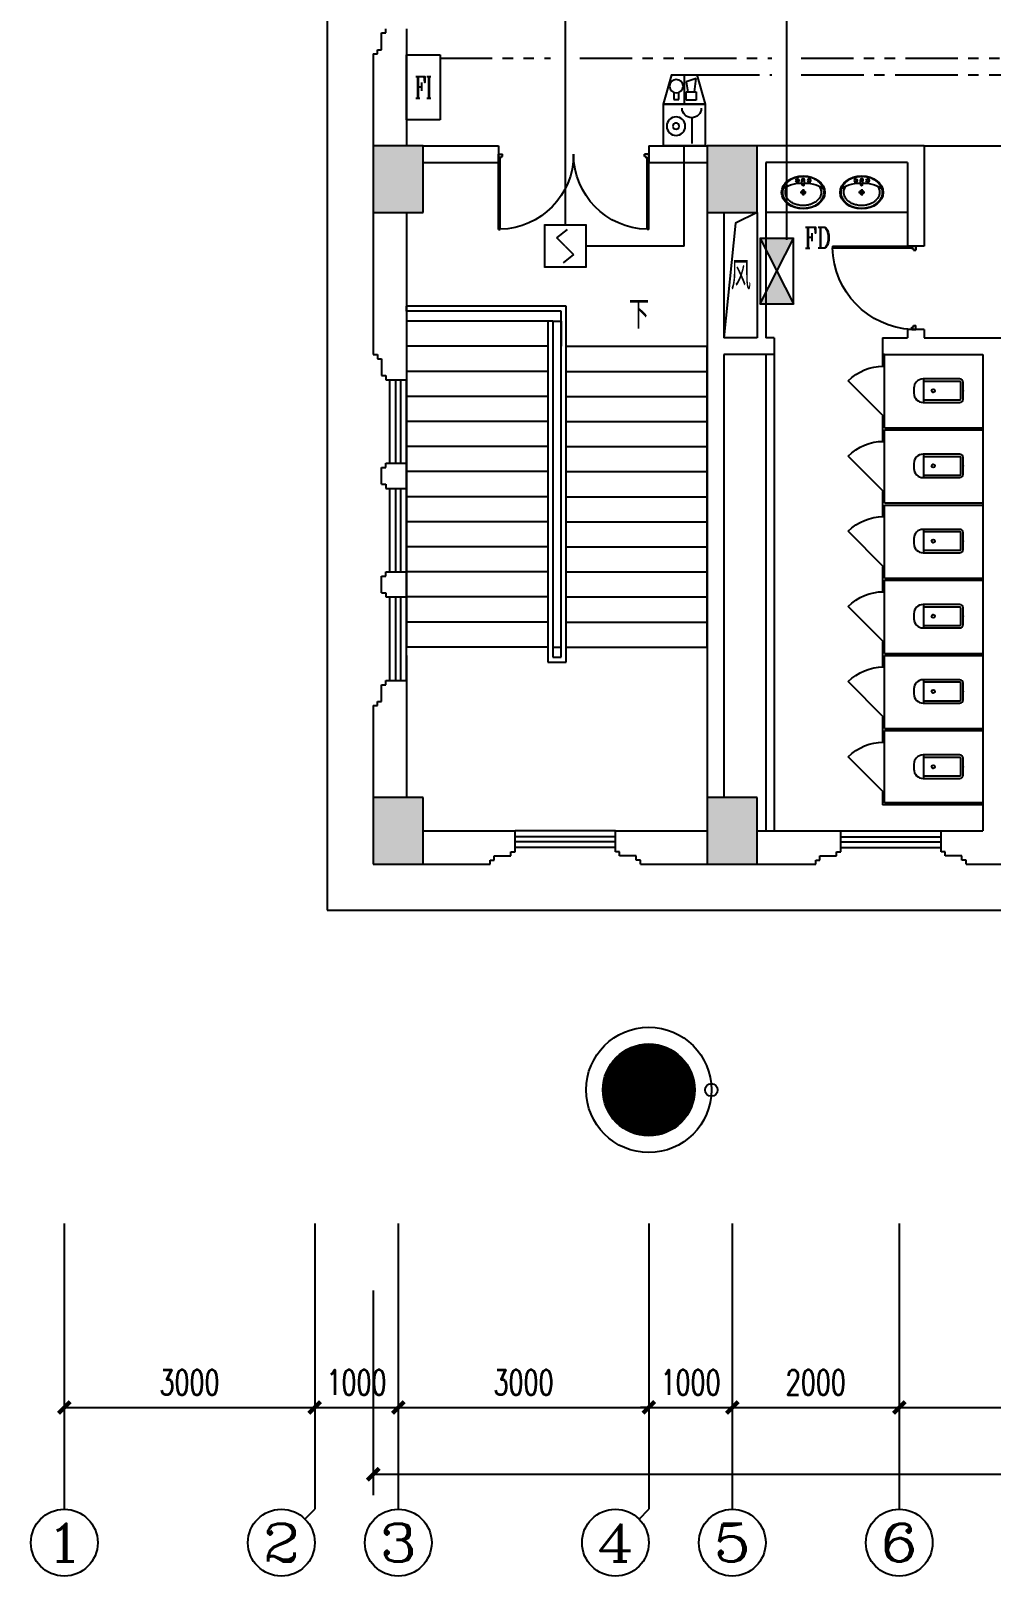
# Model space of a CAD drawing. Extents: x 190999 to 918899, y -200814 to 215286.
# Drawn here: x 325312 to 336812, y -53133 to -34639 of the extents above; entities that cross this region are included whole.
import ezdxf
from ezdxf.enums import TextEntityAlignment as Align

# ---------------------------------------------------------------- set-up
doc = ezdxf.new("R2010")
doc.units = 0
doc.header["$LTSCALE"] = 1000
doc.header["$MEASUREMENT"] = 0
doc.linetypes.add('CENTER2', pattern=[1.125, 0.75, -0.125, 0.125, -0.125])
doc.linetypes.add('PHANTOM2', pattern=[1.25, 0.625, -0.125, 0.125, -0.125, 0.125, -0.125])
doc.layers.get('Defpoints').update_dxf_attribs({"color": 1})
for name, color, linetype in [('00-EQUIP', 3, 'Continuous'), ('00-WIRE-4', 6, 'Continuous'), ('A-卫生间', 250, 'Continuous'), ('A-墙线', 2, 'Continuous'), ('A-外包装修', 250, 'Continuous'), ('A-外窗', 145, 'Continuous'), ('A-门', 167, 'Continuous'), ('AXIS', 3, 'Continuous'), ('AXIS_TEXT', 7, 'Continuous'), ('COLUMN', 2, 'Continuous'), ('DIM_SYMB', 3, 'Continuous'), ('PUB_HATCH', 250, 'Continuous'), ('PUB_TEXT', 7, 'Continuous'), ('STAIR', 5, 'Continuous'), ('房间名称', 7, 'Continuous'), ('暖通-风-说明', 3, 'Continuous'), ('洞口线', 165, 'Continuous'), ('雨水管', 151, 'Continuous')]:
    doc.layers.add(name, color=color, linetype=linetype)
doc.styles.add('_COMPLEX', font='COMPLEX.shx', dxfattribs={"width": 0.5})
doc.styles.add('_TCH_AXIS', font='COMPLEX', dxfattribs={"bigfont": 'GBCBIG'})
doc.styles.add('_TCH_DIM', font='SIMPLEX', dxfattribs={"bigfont": 'GBCBIG'})
doc.styles.add('COMPLEX', font='COMPLEX')
doc.styles.add('DIM_FONT', font='SIMPLEX', dxfattribs={"width": 0.7, "bigfont": 'GBCBIG'})
doc.styles.add('HZ-ZGBZ', font='romanc.shx', dxfattribs={"width": 0.65})
doc.styles.get("Standard").update_dxf_attribs({"font": 'simhei.ttf'})
doc.dimstyles.new('DIMN', dxfattribs={"dimtxt": 300, "dimasz": 100, "dimexe": 250, "dimexo": 300, "dimgap": 150, "dimtad": 1, "dimdec": 0, "dimzin": 0, "dimdsep": 46, "dimtxsty": 'DIM_FONT', "dimblk": 'ARCHTICK', "dimcen": 0.09, "dimclrt": 7, "dimazin": 2, "dimtfac": 1, "dimtdec": 0, "dimtix": 1, "dimtmove": 2, "dimatfit": 3, "dimfxl": 0, "dimtolj": 1, "dimtzin": 0, "dimarcsym": 0})

# ---------------------------------------------------------------- blocks, each defined once
blk = doc.blocks.new('m1800')
at = {"layer": 'A-墙线'}
for p, q in [((-900, -100), (-900, 100)), ((900, -100), (900, 100))]:
    blk.add_line(p, q, dxfattribs=at)
at = {"layer": 'A-门'}
for p, q in [((-900, 900), (-900, 0)), ((-900, 900), (-880, 900)), ((-880, 900), (-880, 50)), ((880, 900), (880, 50)), ((900, 900), (880, 900)), ((900, 900), (900, 0)), ((-900, 50), (-870, 50)), ((-900, 0), (-850, 0)), ((-870, 50), (-870, 30)), ((-870, 30), (-850, 30)), ((-850, 30), (-850, 0)), ((850, 30), (850, 0)), ((870, 30), (850, 30)), ((900, 0), (850, 0)), ((870, 50), (870, 30)), ((900, 50), (870, 50))]:
    blk.add_line(p, q, dxfattribs=at)
for centre, start, end in [((-900, 0), 0, 88.7267), ((900, 0), 91.2733, 180)]:
    blk.add_arc(centre, 900, start, end, dxfattribs=at)
blk = doc.blocks.new('手盆')
at = {"layer": 'A-卫生间'}
for p, q in [((113, 12), (46, 16)), ((160, 0), (235, 0)), ((198, -37), (198, 38)), ((113, -11), (46, -16))]:
    blk.add_line(p, q, dxfattribs=at)
for centre, major_axis, ratio, start_param, end_param in [((198, 0), (0, 259), 0.763797, 3.141593, 9.424778), ((194, 0), (0, 259), 0.413212, 0.351725, 1.519021), ((106, 0), (0, 13.9), 0.9, 3.760941, 5.663837), ((194, 0), (0, 259), 0.413212, 1.620217, 2.789865)]:
    blk.add_ellipse(centre, major_axis=major_axis, ratio=ratio, start_param=start_param, end_param=end_param, dxfattribs=at)
for centre, major_axis in [((46, 0), (0, 15.8)), ((56, 71), (0, 20.6)), ((56, 71), (0, 15.6)), ((198, 0), (0, 23.4)), ((56, -71), (0, 20.6)), ((56, -71), (0, 15.6))]:
    blk.add_ellipse(centre, major_axis=major_axis, ratio=0.9, dxfattribs=at)
for points, knots in [([(198, -249), (204, -249), (211, -249), (228, -246), (239, -243), (260, -236), (270, -231), (290, -218), (299, -211), (317, -194), (325, -185), (340, -164), (347, -153), (360, -129), (365, -116), (374, -90), (378, -76), (383, -48), (385, -34), (387, -5), (387, 9), (385, 38), (383, 52), (377, 80), (373, 94), (364, 120), (358, 133), (345, 156), (338, 167), (323, 187), (314, 197), (296, 213), (287, 220), (267, 232), (257, 237), (236, 244), (225, 247), (204, 249), (193, 249), (171, 247), (161, 245), (140, 237), (129, 232), (110, 221), (100, 213), (82, 197), (74, 188), (58, 168), (51, 157), (38, 133), (32, 121), (23, 95), (19, 81), (13, 53), (11, 39), (9, 10), (9, -4), (10, -33), (12, -47), (18, -75), (21, -89), (30, -115), (36, -128), (48, -152), (55, -163), (70, -184), (78, -193), (96, -210), (105, -218), (125, -230), (135, -235), (156, -243), (167, -246), (184, -249), (191, -249), (198, -249)], [0, 0, 0, 0, 0.105369, 0.105369, 0.278747, 0.278747, 0.452125, 0.452125, 0.625504, 0.625504, 0.798882, 0.798882, 0.97226, 0.97226, 1.145639, 1.145639, 1.319017, 1.319017, 1.492395, 1.492395, 1.665774, 1.665774, 1.839152, 1.839152, 2.01253, 2.01253, 2.185909, 2.185909, 2.359287, 2.359287, 2.532665, 2.532665, 2.706044, 2.706044, 2.879422, 2.879422, 3.0528, 3.0528, 3.226179, 3.226179, 3.399557, 3.399557, 3.572935, 3.572935, 3.746313, 3.746313, 3.919692, 3.919692, 4.09307, 4.09307, 4.266448, 4.266448, 4.439827, 4.439827, 4.613205, 4.613205, 4.786583, 4.786583, 4.959962, 4.959962, 5.13334, 5.13334, 5.306718, 5.306718, 5.480097, 5.480097, 5.653475, 5.653475, 5.826853, 5.826853, 6.000232, 6.000232, 6.17361, 6.17361, 6.283185, 6.283185, 6.283185, 6.283185]), ([(119, -185), (121, -187), (123, -188), (130, -193), (135, -196), (146, -202), (152, -205), (163, -209), (169, -210), (180, -213), (186, -214), (194, -214), (196, -214), (198, -214), (204, -214), (209, -214), (222, -212), (229, -210), (241, -206), (245, -204), (254, -200), (259, -197), (269, -191), (275, -187), (286, -178), (291, -173), (300, -162), (304, -158), (314, -145), (319, -137), (327, -123), (329, -118), (334, -107), (336, -101), (341, -89), (343, -83), (346, -71), (348, -64), (351, -49), (352, -40), (354, -22), (355, -13), (355, 5), (355, 14), (354, 32), (352, 41), (349, 58), (348, 66), (343, 81), (341, 89), (335, 104), (332, 111), (326, 125), (322, 132), (314, 144), (310, 150), (301, 162), (296, 167), (287, 177), (281, 181), (272, 189), (267, 192), (256, 199), (250, 202), (238, 207), (233, 209), (223, 211), (217, 212), (205, 214), (198, 214), (186, 213), (181, 213), (171, 211), (166, 210), (151, 205), (141, 200), (128, 191), (123, 188), (119, 185)], [5.740897, 5.740897, 5.740897, 5.740897, 5.780874, 5.780874, 5.896829, 5.896829, 6.012784, 6.012784, 6.128739, 6.128739, 6.240697, 6.240697, 6.283185, 6.283185, 6.283185, 6.399826, 6.399826, 6.5409, 6.5409, 6.634, 6.634, 6.7271, 6.7271, 6.852188, 6.852188, 6.977276, 6.977276, 7.077377, 7.077377, 7.229977, 7.229977, 7.317389, 7.317389, 7.404801, 7.404801, 7.497094, 7.497094, 7.589386, 7.589386, 7.712334, 7.712334, 7.835281, 7.835281, 7.958228, 7.958228, 8.081175, 8.081175, 8.194983, 8.194983, 8.30879, 8.30879, 8.422598, 8.422598, 8.537599, 8.537599, 8.6526, 8.6526, 8.767602, 8.767602, 8.884432, 8.884432, 8.982435, 8.982435, 9.119467, 9.119467, 9.224191, 9.224191, 9.328914, 9.328914, 9.470087, 9.470087, 9.571187, 9.571187, 9.672288, 9.672288, 9.874489, 9.874489, 9.967059, 9.967059, 9.967059, 9.967059])]:
    blk.add_open_spline(points, degree=3, knots=knots, dxfattribs=at)
blk.add_point((46, 0), dxfattribs=at)
blk = doc.blocks.new('m1000')
at = {"layer": 'A-墙线'}
for p, q in [((0, 0), (0, 200)), ((1000, 0), (1000, 200))]:
    blk.add_line(p, q, dxfattribs=at)
at = {"layer": 'A-门'}
for p, q in [((0, 1100), (0, 100)), ((0, 1100), (20, 1100)), ((20, 1100), (20, 150)), ((0, 150), (30, 150)), ((0, 100), (50, 100)), ((30, 150), (30, 130)), ((30, 130), (50, 130)), ((50, 130), (50, 100)), ((950, 130), (950, 100)), ((970, 130), (950, 130)), ((1000, 100), (950, 100)), ((970, 150), (970, 130)), ((1000, 150), (970, 150)), ((1000, 150), (1000, 100))]:
    blk.add_line(p, q, dxfattribs=at)
blk.add_arc((0, 100), 1000, 2.866, 88.854, dxfattribs=at)
blk = doc.blocks.new('_ArchTick')
at = {"const_width": 0.5}
blk.add_lwpolyline([(-0.7, -0.7), (0.7, 0.7)], dxfattribs=at)
blk = doc.blocks.new('*D1475')
at = {"layer": 'AXIS', "color": 0, "lineweight": -2}
for p, q in [((325712, -49714), (325712, -51364)), ((328711, -49714), (328711, -51364)), ((325712, -51114), (328711, -51114))]:
    blk.add_line(p, q, dxfattribs=at)
at = {"layer": 'Defpoints', "color": 0}
for p in [(325712, -49414), (328711, -49414), (328711, -51114)]:
    blk.add_point(p, dxfattribs=at)
at = {"layer": 'AXIS', "color": 0, "lineweight": -2, "xscale": 100, "yscale": 100, "zscale": 100, "rotation": 180}
blk.add_blockref('_ArchTick', (325712, -51114), dxfattribs=at)
at = {"layer": 'AXIS', "color": 0, "lineweight": -2, "xscale": 100, "yscale": 100, "zscale": 100}
blk.add_blockref('_ArchTick', (328711, -51114), dxfattribs=at)
at = {"layer": 'AXIS', "color": 7, "insert": (327211, -50814), "char_height": 300, "attachment_point": 5, "style": 'DIM_FONT'}
blk.add_mtext('\\A1;3000', dxfattribs=at)
blk = doc.blocks.new('*D1476')
at = {"layer": 'AXIS', "color": 0, "lineweight": -2}
for p, q in [((328711, -49714), (328711, -51364)), ((329712, -49714), (329712, -51364)), ((328711, -51114), (329712, -51114))]:
    blk.add_line(p, q, dxfattribs=at)
at = {"layer": 'Defpoints', "color": 0}
for p in [(328711, -49414), (329712, -49414), (329712, -51114)]:
    blk.add_point(p, dxfattribs=at)
at = {"layer": 'AXIS', "color": 0, "lineweight": -2, "xscale": 100, "yscale": 100, "zscale": 100, "rotation": 180}
blk.add_blockref('_ArchTick', (328711, -51114), dxfattribs=at)
at = {"layer": 'AXIS', "color": 0, "lineweight": -2, "xscale": 100, "yscale": 100, "zscale": 100}
blk.add_blockref('_ArchTick', (329712, -51114), dxfattribs=at)
at = {"layer": 'AXIS', "color": 7, "insert": (329211, -50814), "char_height": 300, "attachment_point": 5, "style": 'DIM_FONT'}
blk.add_mtext('\\A1;1000', dxfattribs=at)
blk = doc.blocks.new('*D1477')
at = {"layer": 'AXIS', "color": 0, "lineweight": -2}
for p, q in [((329712, -49714), (329712, -51364)), ((332712, -49714), (332712, -51364)), ((329712, -51114), (332712, -51114))]:
    blk.add_line(p, q, dxfattribs=at)
at = {"layer": 'Defpoints', "color": 0}
for p in [(329712, -49414), (332712, -49414), (332712, -51114)]:
    blk.add_point(p, dxfattribs=at)
at = {"layer": 'AXIS', "color": 0, "lineweight": -2, "xscale": 100, "yscale": 100, "zscale": 100, "rotation": 180}
blk.add_blockref('_ArchTick', (329712, -51114), dxfattribs=at)
at = {"layer": 'AXIS', "color": 0, "lineweight": -2, "xscale": 100, "yscale": 100, "zscale": 100}
blk.add_blockref('_ArchTick', (332712, -51114), dxfattribs=at)
at = {"layer": 'AXIS', "color": 7, "insert": (331212, -50814), "char_height": 300, "attachment_point": 5, "style": 'DIM_FONT'}
blk.add_mtext('\\A1;3000', dxfattribs=at)
blk = doc.blocks.new('*D1478')
at = {"layer": 'AXIS', "color": 0, "lineweight": -2}
for p, q in [((332712, -49714), (332712, -51364)), ((333712, -49714), (333712, -51364)), ((332712, -51114), (332612, -51114)), ((332712, -51114), (333712, -51114)), ((333712, -51114), (333812, -51114))]:
    blk.add_line(p, q, dxfattribs=at)
at = {"layer": 'Defpoints', "color": 0}
for p in [(332712, -49414), (333712, -49414), (333712, -51114)]:
    blk.add_point(p, dxfattribs=at)
at = {"layer": 'AXIS', "color": 0, "lineweight": -2, "xscale": 100, "yscale": 100, "zscale": 100}
blk.add_blockref('_ArchTick', (332712, -51114), dxfattribs=at)
at = {"layer": 'AXIS', "color": 0, "lineweight": -2, "xscale": 100, "yscale": 100, "zscale": 100, "rotation": 180}
blk.add_blockref('_ArchTick', (333712, -51114), dxfattribs=at)
at = {"layer": 'AXIS', "color": 7, "insert": (333212, -50814), "char_height": 300, "attachment_point": 5, "style": 'DIM_FONT'}
blk.add_mtext('\\A1;1000', dxfattribs=at)
blk = doc.blocks.new('*D1479')
at = {"layer": 'AXIS', "color": 0, "lineweight": -2}
for p, q in [((333712, -49714), (333712, -51364)), ((335712, -49714), (335712, -51364)), ((333712, -51114), (335712, -51114))]:
    blk.add_line(p, q, dxfattribs=at)
at = {"layer": 'Defpoints', "color": 0}
for p in [(333712, -49414), (335712, -49414), (335712, -51114)]:
    blk.add_point(p, dxfattribs=at)
at = {"layer": 'AXIS', "color": 0, "lineweight": -2, "xscale": 100, "yscale": 100, "zscale": 100, "rotation": 180}
blk.add_blockref('_ArchTick', (333712, -51114), dxfattribs=at)
at = {"layer": 'AXIS', "color": 0, "lineweight": -2, "xscale": 100, "yscale": 100, "zscale": 100}
blk.add_blockref('_ArchTick', (335712, -51114), dxfattribs=at)
at = {"layer": 'AXIS', "color": 7, "insert": (334712, -50814), "char_height": 300, "attachment_point": 5, "style": 'DIM_FONT'}
blk.add_mtext('\\A1;2000', dxfattribs=at)
blk = doc.blocks.new('*D1480')
at = {"layer": 'AXIS', "color": 0, "lineweight": -2}
for p, q in [((335712, -49714), (335712, -51364)), ((339712, -49714), (339712, -51364)), ((335712, -51114), (339712, -51114))]:
    blk.add_line(p, q, dxfattribs=at)
at = {"layer": 'Defpoints', "color": 0}
for p in [(335712, -49414), (339712, -49414), (339712, -51114)]:
    blk.add_point(p, dxfattribs=at)
at = {"layer": 'AXIS', "color": 0, "lineweight": -2, "xscale": 100, "yscale": 100, "zscale": 100, "rotation": 180}
blk.add_blockref('_ArchTick', (335712, -51114), dxfattribs=at)
at = {"layer": 'AXIS', "color": 0, "lineweight": -2, "xscale": 100, "yscale": 100, "zscale": 100}
blk.add_blockref('_ArchTick', (339712, -51114), dxfattribs=at)
at = {"layer": 'AXIS', "color": 7, "insert": (337712, -50814), "char_height": 300, "attachment_point": 5, "style": 'DIM_FONT'}
blk.add_mtext('\\A1;4000', dxfattribs=at)
blk = doc.blocks.new('*D1490')
at = {"layer": 'AXIS', "color": 0, "lineweight": -2}
for p, q in [((329412, -49714), (329412, -52164)), ((402712, -49714), (402712, -52164)), ((329412, -51914), (402712, -51914))]:
    blk.add_line(p, q, dxfattribs=at)
at = {"layer": 'Defpoints', "color": 0}
for p in [(329412, -49414), (402712, -49414), (402712, -51914)]:
    blk.add_point(p, dxfattribs=at)
at = {"layer": 'AXIS', "color": 0, "lineweight": -2, "xscale": 100, "yscale": 100, "zscale": 100, "rotation": 180}
blk.add_blockref('_ArchTick', (329412, -51914), dxfattribs=at)
at = {"layer": 'AXIS', "color": 0, "lineweight": -2, "xscale": 100, "yscale": 100, "zscale": 100}
blk.add_blockref('_ArchTick', (402712, -51914), dxfattribs=at)
at = {"layer": 'AXIS', "color": 7, "insert": (366062, -51614), "char_height": 300, "attachment_point": 5, "style": 'DIM_FONT'}
blk.add_mtext('\\A1;73300', dxfattribs=at)
blk = doc.blocks.new('_YZH')
blk.add_circle((0, 0), 0.5)
at = {"layer": 'PUB_HATCH', "const_width": 0.5}
blk.add_lwpolyline([(-0.25, 0, 1), (0.25, 0, 1)], format="xyb", close=True, dxfattribs=at)
blk = doc.blocks.new('_AXISO')
blk.add_circle((0, 0), 0.5)
at = {"layer": 'AXIS_TEXT', "style": 'COMPLEX', "width": 1.041667}
blk.add_attdef('A', text='', height=0.56, dxfattribs=at).set_placement((-0.25, -0.28), (0.25, -0.28), align=Align.FIT)
blk = doc.blocks.new('$lvtry$00000200')
for p, q in [((-140, -40, 0), (-140, -480, 0)), ((-110, -40, 0), (-110, -470, 0)), ((100, 0, 0), (-100, 0, 0)), ((100, -30, 0), (-100, -30, 0)), ((110, -470, 0), (110, -40, 0)), ((140, -480, 0), (140, -40, 0)), ((140, -470, 0), (-140, -470, 0)), ((-30, -590, 0), (30, -590, 0))]:
    blk.add_line(p, q)
blk.add_circle((0, -359, 0), 20)
for centre, radius, start, end in [((-100, -40, 0), 40, 90, 180), ((-100, -40, 0), 10, 90, 180), ((100, -40, 0), 40, 0, 90), ((100, -40, 0), 10, 0, 90), ((-30, -480, 0), 110, 180, 270), ((30, -480, 0), 110, 270, 0)]:
    blk.add_arc(centre, radius, start, end)
blk.add_point((0, 0))
blk = doc.blocks.new('$DorLib2D$00000114')
at = {"color": 0}
blk.add_line((0.5, 0), (-0.207, 0.707), dxfattribs=at)
blk.add_arc((0.5, 0), 1, 135, 180, dxfattribs=at)
blk = doc.blocks.new('_LINKPT1')
at = {"color": 0}
blk.add_line((0, 0), (0, 0), dxfattribs=at)
blk = doc.blocks.new('3S1KCGW2')
for p, q in [((0.5, 0.5), (-0.5, 0.5)), ((-0.5, 0.5), (-0.5, -0.5)), ((-0.2, 0.2), (0.05, 0.4)), ((0.5, -0.5), (0.5, 0.5)), ((0, 0), (-0.2, 0.2)), ((0, 0), (0.2, -0.2)), ((0.2, -0.2), (-0.05, -0.4)), ((-0.5, -0.5), (0.5, -0.5))]:
    blk.add_line(p, q)
at = {"const_width": 0.04, "flags": 128}
blk.add_lwpolyline([(-0.5, -0.5), (-0.5, 0.5), (0.5, 0.5), (0.5, -0.5)], close=True, dxfattribs=at)
at = {"xscale": 0.002, "yscale": 0.002, "zscale": 0.002}
for p in [(0, 0.5), (-0.5, 0), (0.5, 0), (0, -0.5)]:
    blk.add_blockref('_LINKPT1', p, dxfattribs=at)
at = {"flags": 9}
blk.add_attdef('A', (0, 0), '', height=0.00002, dxfattribs=at)
blk = doc.blocks.new('3T1W6ZCM')
for p, q in [((0.5, 0.5), (-0.5, 0.5)), ((-0.5, 0.5), (-0.5, -0.5)), ((0.5, -0.5), (0.5, 0.5)), ((-0.178, 0.172), (-0.178, -0.443)), ((-0.5, -0.5), (0.5, -0.5))]:
    blk.add_line(p, q)
at = {"const_width": 0.04}
blk.add_lwpolyline([(-0.5, 0.5), (-0.5, -0.5), (0.5, -0.5), (0.5, 0.5)], close=True, dxfattribs=at)
for radius in [0.222, 0.074]:
    blk.add_circle((0.197, -0.03), radius)
blk.add_arc((-0.178, 0.403), 0.231, 180, 0)
at = {"xscale": 0.002, "yscale": 0.002, "zscale": 0.002}
for p in [(0, 0.5), (-0.5, 0), (0.5, 0), (0, -0.5)]:
    blk.add_blockref('_LINKPT1', p, dxfattribs=at)
at = {"flags": 9}
blk.add_attdef('A', (0, 0), '', height=0.00002, dxfattribs=at)
blk = doc.blocks.new('6A2OE7N0')
for p, q in [((-0.3, 0.35), (-0.5, -0.35)), ((0.3, 0.35), (-0.3, 0.35)), ((-0.246, -0.061), (-0.286, 0.259)), ((-0.286, 0.259), (-0.046, 0.179)), ((-0.046, 0.179), (-0.086, -0.061)), ((0, 0.35), (0, -0.35)), ((0.5, -0.35), (0.3, 0.35)), ((-0.5, -0.35), (0.5, -0.35)), ((-0.286, -0.061), (-0.286, -0.261)), ((-0.046, -0.061), (-0.286, -0.061)), ((-0.286, -0.261), (-0.046, -0.261)), ((-0.046, -0.261), (-0.046, -0.061)), ((0.13, -0.244), (0.13, -0.072)), ((0.25, -0.244), (0.13, -0.244)), ((0.25, -0.072), (0.25, -0.244))]:
    blk.add_line(p, q)
at = {"const_width": 0.04, "flags": 128}
blk.add_lwpolyline([(-0.5, -0.35), (-0.3, 0.35), (0.3, 0.35), (0.5, -0.35)], close=True, dxfattribs=at)
blk.add_circle((0.19, 0.076), 0.16)
at = {"xscale": 0.002, "yscale": 0.002, "zscale": 0.002}
for p in [(-0.4, 0), (0, 0.35), (0.4, 0), (0, -0.35)]:
    blk.add_blockref('_LINKPT1', p, dxfattribs=at)
at = {"flags": 9}
blk.add_attdef('A', (0, 0), '', height=0.00002, dxfattribs=at)
blk = doc.blocks.new('6H2KALM6')
for p, q in [((-0.78, 0.4), (0.78, -0.4)), ((0.78, 0.4), (-0.78, -0.4)), ((0.78, 0.4), (-0.78, 0.4)), ((-0.78, 0.4), (-0.78, -0.4)), ((0.78, -0.4), (0.78, 0.4)), ((-0.78, -0.4), (0.78, -0.4))]:
    blk.add_line(p, q)
at = {"const_width": 0.04}
blk.add_lwpolyline([(-0.78, 0.4), (-0.78, -0.4), (0.78, -0.4), (0.78, 0.4)], close=True, dxfattribs=at)
for points in [[(-0.78, 0.4), (0, 0), (-0.78, -0.4)], [(0.78, 0.4), (0, 0), (0.78, -0.4)]]:
    blk.add_solid(points)
at = {"xscale": 0.002, "yscale": 0.002, "zscale": 0.002}
for p in [(0, 0.4), (-0.78, 0), (0.78, 0), (0, -0.4)]:
    blk.add_blockref('_LINKPT1', p, dxfattribs=at)
at = {"flags": 9}
blk.add_attdef('A', (0, 0), '', height=0.00002, dxfattribs=at)
blk = doc.blocks.new('6A2EJEHE')
for p, q in [((0.78, 0.4), (-0.78, 0.4)), ((-0.78, 0.4), (-0.78, -0.4)), ((0.78, -0.4), (0.78, 0.4)), ((-0.78, -0.4), (0.78, -0.4))]:
    blk.add_line(p, q)
at = {"xscale": 0.002, "yscale": 0.002, "zscale": 0.002}
for p in [(0, 0.4), (-0.78, 0), (0.78, 0), (0, -0.4)]:
    blk.add_blockref('_LINKPT1', p, dxfattribs=at)
at = {"style": '_COMPLEX', "width": 0.6, "flags": 8}
blk.add_attdef('$TEXT$', text='', height=0.52, dxfattribs=at).set_placement((0, 0), align=Align.MIDDLE_CENTER)
at = {"flags": 9}
blk.add_attdef('A', (0, 0), '', height=0.00002, dxfattribs=at)

msp = doc.modelspace()

# ---------------------------------------------------------------- hatches: boundary and pattern name
at = {"layer": 'PUB_HATCH'}
for points in [[(330011.6, -36813.5), (330011.6, -36013.5), (329411.6, -36013.5), (329411.6, -36813.5)], [(334011.6, -36813.5), (334011.6, -36013.5), (333411.6, -36013.5), (333411.6, -36813.5)], [(330011.6, -44613.5), (330011.6, -43813.5), (329411.6, -43813.5), (329411.6, -44613.5)], [(334011.6, -44613.5), (334011.6, -43813.5), (333411.6, -43813.5), (333411.6, -44613.5)]]:
    msp.add_hatch(color=256, dxfattribs=at).paths.add_polyline_path(points)

# ---------------------------------------------------------------- linework, layer by layer
at = {"layer": '00-WIRE-4'}
for p, q in [((331711.6, -32813.5), (331711.6, -36963.5)), ((334361.6, -33063.5), (334361.6, -37140)), ((333136.6, -37213.5), (333136.6, -36013.5)), ((333136.6, -37213.5), (331961.6, -37213.5))]:
    msp.add_line(p, q, dxfattribs=at)
at = {"layer": '00-WIRE-4', "linetype": 'PHANTOM2'}
for p, q in [((330211.6, -34963.5), (331536.6, -34963.5)), ((331886.6, -34963.5), (334186.6, -34963.5)), ((334536.6, -34963.5), (337946.6, -34963.5))]:
    msp.add_line(p, q, dxfattribs=at)
at = {"layer": '00-WIRE-4', "linetype": 'CENTER2'}
for p, q in [((333286.6, -35163.5), (334186.6, -35163.5)), ((334536.6, -35163.5), (337946.6, -35163.5))]:
    msp.add_line(p, q, dxfattribs=at)
at = {"layer": 'A-卫生间'}
for p, q in [((336011.6, -36013.5), (337511.6, -36013.5)), ((335811.6, -36813.5), (334111.6, -36813.5)), ((334111.6, -38513.5), (334111.6, -44213.5)), ((334211.6, -38513.5), (334211.6, -44213.5)), ((335511.6, -38513.5), (335511.6, -38651)), ((335536.6, -38513.5), (335511.6, -38513.5)), ((335511.6, -38651), (335536.6, -38651)), ((335536.6, -38651), (335536.6, -38513.5)), ((335536.6, -39251), (335511.6, -39251)), ((335511.6, -39251), (335511.6, -39413.5)), ((335536.6, -39388.5), (335536.6, -39251)), ((335536.6, -39388.5), (336711.6, -39388.5)), ((336711.6, -39388.5), (336711.6, -39413.5)), ((335511.6, -39413.5), (335511.6, -39551)), ((335511.6, -39551), (335536.6, -39551)), ((335536.6, -39551), (335536.6, -39413.5)), ((335536.6, -39413.5), (336711.6, -39413.5)), ((335536.6, -40151), (335511.6, -40151)), ((335511.6, -40151), (335511.6, -40313.5)), ((335511.6, -40313.5), (335511.6, -40451)), ((335536.6, -40288.5), (335536.6, -40151)), ((335536.6, -40288.5), (336711.6, -40288.5)), ((335536.6, -40451), (335536.6, -40313.5)), ((335536.6, -40313.5), (336711.6, -40313.5)), ((336711.6, -40288.5), (336711.6, -40313.5)), ((335511.6, -40451), (335536.6, -40451)), ((335536.6, -41051), (335511.6, -41051)), ((335511.6, -41051), (335511.6, -41213.5)), ((335536.6, -41188.5), (335536.6, -41051)), ((335511.6, -41213.5), (335511.6, -41351)), ((335536.6, -41188.5), (336711.6, -41188.5)), ((335536.6, -41213.5), (336711.6, -41213.5)), ((335536.6, -41351), (335536.6, -41213.5)), ((336711.6, -41188.5), (336711.6, -41213.5)), ((335511.6, -41351), (335536.6, -41351)), ((335536.6, -41951), (335511.6, -41951)), ((335511.6, -41951), (335511.6, -42113.5)), ((335536.6, -42088.5), (335536.6, -41951)), ((335511.6, -42113.5), (335511.6, -42251)), ((335536.6, -42088.5), (336711.6, -42088.5)), ((335536.6, -42113.5), (336711.6, -42113.5)), ((335536.6, -42251), (335536.6, -42113.5)), ((336711.6, -42088.5), (336711.6, -42113.5)), ((335511.6, -42251), (335536.6, -42251)), ((335536.6, -42851), (335511.6, -42851)), ((335511.6, -42851), (335511.6, -43013.5)), ((335536.6, -42988.5), (335536.6, -42851)), ((335511.6, -43013.5), (335511.6, -43151)), ((335536.6, -42988.5), (336711.6, -42988.5)), ((335536.6, -43151), (335536.6, -43013.5)), ((335536.6, -43013.5), (336711.6, -43013.5)), ((336711.6, -42988.5), (336711.6, -43013.5)), ((335511.6, -43151), (335536.6, -43151)), ((335536.6, -43751), (335511.6, -43751)), ((335511.6, -43751), (335511.6, -43901)), ((335536.6, -43876), (335536.6, -43751)), ((336711.6, -43901), (335511.6, -43901)), ((336711.6, -43876), (335536.6, -43876)), ((336711.6, -43901), (336711.6, -43876))]:
    msp.add_line(p, q, dxfattribs=at)
at = {"layer": 'A-墙线'}
for p, q in [((329511.6, -34663.5), (329561.6, -34663.5)), ((329511.6, -34863.5), (329511.6, -34663.5)), ((329561.6, -34663.5), (329561.6, -34613.5)), ((329811.6, -34613.5), (329811.6, -36013.5)), ((329411.6, -34913.5), (329411.6, -36013.5)), ((329411.6, -34913.5), (329461.6, -34913.5)), ((329461.6, -34863.5), (329511.6, -34863.5)), ((329461.6, -34913.5), (329461.6, -34863.5)), ((330011.6, -36013.5), (330911.6, -36013.5)), ((332711.6, -36013.5), (333411.6, -36013.5)), ((336011.6, -36013.5), (334011.6, -36013.5)), ((336011.6, -36013.5), (336011.6, -37213.5)), ((330011.6, -36213.5), (330911.6, -36213.5)), ((332711.6, -36213.5), (333411.6, -36213.5)), ((335811.6, -36213.5), (334111.6, -36213.5)), ((334111.6, -36213.5), (334111.6, -38313.5)), ((335811.6, -36213.5), (335811.6, -37213.5)), ((329411.6, -36813.5), (329411.6, -38513.5)), ((329811.6, -36813.5), (329811.6, -38813.5)), ((333411.6, -36813.5), (333411.6, -43813.5)), ((333611.6, -36813.5), (333611.6, -38313.5)), ((334011.6, -36813.5), (334011.6, -38313.5)), ((335811.6, -38213.5), (335811.6, -38313.5)), ((336011.6, -38213.5), (336011.6, -38313.5)), ((334011.6, -38313.5), (333611.6, -38313.5)), ((334211.6, -38313.5), (334111.6, -38313.5)), ((334211.6, -38313.5), (334211.6, -38513.5)), ((335511.6, -38313.5), (335511.6, -38513.5)), ((335511.6, -38313.5), (335811.6, -38313.5)), ((336011.6, -38313.5), (337511.6, -38313.5)), ((329411.6, -38513.5), (329461.6, -38513.5)), ((329461.6, -38513.5), (329461.6, -38563.5)), ((329461.6, -38563.5), (329511.6, -38563.5)), ((329511.6, -38563.5), (329511.6, -38763.5)), ((333611.6, -38513.5), (333611.6, -43813.5)), ((334211.6, -38513.5), (333611.6, -38513.5)), ((335511.6, -38513.5), (336711.6, -38513.5)), ((336711.6, -38513.5), (336711.6, -44213.5)), ((329511.6, -38763.5), (329561.6, -38763.5)), ((329561.6, -38763.5), (329561.6, -38813.5)), ((329561.6, -38813.5), (329811.6, -38813.5)), ((329511.6, -40063.5), (329511.6, -39863.5)), ((329511.6, -39863.5), (329561.6, -39863.5)), ((329561.6, -39863.5), (329561.6, -39813.5)), ((329561.6, -39813.5), (329811.6, -39813.5)), ((329811.6, -40113.5), (329811.6, -39813.5)), ((329511.6, -40063.5), (329561.6, -40063.5)), ((329561.6, -40063.5), (329561.6, -40113.5)), ((329561.6, -40113.5), (329811.6, -40113.5)), ((329511.6, -41363.5), (329511.6, -41163.5)), ((329511.6, -41163.5), (329561.6, -41163.5)), ((329561.6, -41163.5), (329561.6, -41113.5)), ((329561.6, -41113.5), (329811.6, -41113.5)), ((329811.6, -41413.5), (329811.6, -41113.5)), ((329511.6, -41363.5), (329561.6, -41363.5)), ((329561.6, -41363.5), (329561.6, -41413.5)), ((329561.6, -41413.5), (329811.6, -41413.5)), ((329811.6, -42113.5), (329811.6, -43813.5)), ((329511.6, -42463.5), (329561.6, -42463.5)), ((329511.6, -42663.5), (329511.6, -42463.5)), ((329561.6, -42463.5), (329561.6, -42413.5)), ((329561.6, -42413.5), (329811.6, -42413.5)), ((329411.6, -42713.5), (329411.6, -43813.5)), ((329411.6, -42713.5), (329461.6, -42713.5)), ((329461.6, -42663.5), (329511.6, -42663.5)), ((329461.6, -42713.5), (329461.6, -42663.5)), ((330011.6, -44213.5), (331111.6, -44213.5)), ((331111.6, -44463.5), (331111.6, -44213.5)), ((332311.6, -44213.5), (333411.6, -44213.5)), ((332311.6, -44463.5), (332311.6, -44213.5)), ((334011.6, -44213.5), (335011.6, -44213.5)), ((335011.6, -44463.5), (335011.6, -44213.5)), ((336211.6, -44213.5), (336711.6, -44213.5)), ((336211.6, -44463.5), (336211.6, -44213.5)), ((330811.6, -44613.5), (330811.6, -44563.5)), ((330811.6, -44563.5), (330861.6, -44563.5)), ((330861.6, -44563.5), (330861.6, -44513.5)), ((330861.6, -44513.5), (331061.6, -44513.5)), ((331061.6, -44463.5), (331111.6, -44463.5)), ((331061.6, -44513.5), (331061.6, -44463.5)), ((332361.6, -44463.5), (332311.6, -44463.5)), ((332361.6, -44513.5), (332361.6, -44463.5)), ((332561.6, -44513.5), (332361.6, -44513.5)), ((332561.6, -44563.5), (332561.6, -44513.5)), ((332611.6, -44563.5), (332561.6, -44563.5)), ((332611.6, -44613.5), (332611.6, -44563.5)), ((334711.6, -44613.5), (334711.6, -44563.5)), ((334711.6, -44563.5), (334761.6, -44563.5)), ((334761.6, -44563.5), (334761.6, -44513.5)), ((334761.6, -44513.5), (334961.6, -44513.5)), ((334961.6, -44463.5), (335011.6, -44463.5)), ((334961.6, -44513.5), (334961.6, -44463.5)), ((336261.6, -44463.5), (336211.6, -44463.5)), ((336261.6, -44513.5), (336261.6, -44463.5)), ((336461.6, -44513.5), (336261.6, -44513.5)), ((336461.6, -44563.5), (336461.6, -44513.5)), ((336511.6, -44563.5), (336461.6, -44563.5)), ((336511.6, -44613.5), (336511.6, -44563.5)), ((330011.6, -44613.5), (330811.6, -44613.5)), ((332611.6, -44613.5), (333411.6, -44613.5)), ((334011.6, -44613.5), (334711.6, -44613.5)), ((336511.6, -44613.5), (337111.6, -44613.5))]:
    msp.add_line(p, q, dxfattribs=at)
at = {"layer": 'A-外包装修'}
for p, q in [((328861.6, -30013.5), (328861.6, -45163.5)), ((328861.6, -45163.5), (337611.6, -45163.5)), ((336412.8, -45163.5), (337611.6, -45163.5))]:
    msp.add_line(p, q, dxfattribs=at)
msp.add_circle((332711.6, -47313.5), 750, dxfattribs=at)
at = {"layer": 'A-外窗'}
for p, q in [((329611.6, -39813.5), (329611.6, -38813.5)), ((329681.6, -39813.5), (329681.6, -38813.5)), ((329741.6, -39813.5), (329741.6, -38813.5)), ((329811.6, -39813.5), (329811.6, -38813.5)), ((329611.6, -41113.5), (329611.6, -40113.5)), ((329681.6, -41113.5), (329681.6, -40113.5)), ((329741.6, -41113.5), (329741.6, -40113.5)), ((329811.6, -41113.5), (329811.6, -40113.5)), ((329611.6, -42413.5), (329611.6, -41413.5)), ((329681.6, -42413.5), (329681.6, -41413.5)), ((329741.6, -42413.5), (329741.6, -41413.5)), ((329811.6, -42413.5), (329811.6, -41413.5)), ((332311.6, -44213.5), (331111.6, -44213.5)), ((332311.6, -44283.5), (331111.6, -44283.5)), ((332311.6, -44343.5), (331111.6, -44343.5)), ((335011.6, -44213.5), (336211.6, -44213.5)), ((335011.6, -44283.5), (336211.6, -44283.5)), ((335011.6, -44343.5), (336211.6, -44343.5)), ((332311.6, -44413.5), (331111.6, -44413.5)), ((335011.6, -44413.5), (336211.6, -44413.5))]:
    msp.add_line(p, q, dxfattribs=at)
at = {"layer": 'A-门'}
for p, q in [((335536.6, -39251), (335536.6, -38651)), ((335536.6, -40151), (335536.6, -39551)), ((335536.6, -41051), (335536.6, -40451)), ((335536.6, -41951), (335536.6, -41351)), ((335536.6, -42851), (335536.6, -42251)), ((335536.6, -43751), (335536.6, -43151))]:
    msp.add_line(p, q, dxfattribs=at)
at = {"layer": 'AXIS'}
for p, q in [((325711.6, -48913.5), (325711.6, -52332.6)), ((328711.2, -48913.5), (328711.2, -52332.6)), ((329711.6, -48913.5), (329711.6, -52332.6)), ((332712.1, -48913.5), (332712.1, -52332.6)), ((333711.6, -48913.5), (333711.6, -52332.6)), ((335711.6, -48913.5), (335711.6, -52332.6)), ((328594, -52449.8), (328711.2, -52332.6)), ((332594.9, -52449.8), (332712.1, -52332.6))]:
    msp.add_line(p, q, dxfattribs=at)
at = {"layer": 'COLUMN'}
for p, q in [((330011.6, -36013.5), (329411.6, -36013.5)), ((329411.6, -36013.5), (329411.6, -36813.5)), ((330011.6, -36813.5), (330011.6, -36013.5)), ((334011.6, -36013.5), (333411.6, -36013.5)), ((333411.6, -36013.5), (333411.6, -36813.5)), ((334011.6, -36813.5), (334011.6, -36013.5)), ((329411.6, -36813.5), (330011.6, -36813.5)), ((333411.6, -36813.5), (334011.6, -36813.5)), ((330011.6, -43813.5), (329411.6, -43813.5)), ((329411.6, -43813.5), (329411.6, -44613.5)), ((330011.6, -44613.5), (330011.6, -43813.5)), ((334011.6, -43813.5), (333411.6, -43813.5)), ((333411.6, -43813.5), (333411.6, -44613.5)), ((334011.6, -44613.5), (334011.6, -43813.5)), ((329411.6, -44613.5), (330011.6, -44613.5)), ((333411.6, -44613.5), (334011.6, -44613.5))]:
    msp.add_line(p, q, dxfattribs=at)
at = {"layer": 'DIM_SYMB'}
msp.add_lwpolyline([(332566.6, -38413.5, 0, 0, 0), (332566.6, -43218.4, 0, 0, 0), (330656.6, -43218.4, 0, 0, 0), (330656.6, -38413.5, 80, 0, 0), (330656.6, -38113.5, 0, 0, 0)], format="xyseb", dxfattribs=at)
at = {"layer": 'STAIR'}
for p, q in [((331721.6, -37933.5), (329811.6, -37933.5)), ((329811.6, -37993.5), (329811.6, -37933.5)), ((331661.6, -37993.5), (329811.6, -37993.5)), ((331661.6, -42133.5), (331661.6, -37993.5)), ((331721.6, -42193.5), (331721.6, -37933.5)), ((329811.6, -38113.5), (329811.6, -42013.5)), ((331501.6, -38113.5), (329811.6, -38113.5)), ((331561.6, -38113.5), (331501.6, -38113.5)), ((331501.6, -38113.5), (331501.6, -42193.5)), ((331561.6, -38113.5), (331501.6, -38113.5)), ((331561.6, -38113.5), (331561.6, -42013.5)), ((331561.6, -38113.5), (331561.6, -42133.5)), ((331561.6, -38113.5), (331661.6, -38113.5)), ((331661.6, -38113.5), (331661.6, -38413.5)), ((331501.6, -38413.5), (329811.6, -38413.5)), ((331661.6, -42013.5), (331661.6, -38413.5)), ((331721.6, -38413.5), (333411.6, -38413.5)), ((333411.6, -42013.5), (333411.6, -38413.5)), ((331501.6, -38713.5), (329811.6, -38713.5)), ((331721.6, -38713.5), (333411.6, -38713.5)), ((331501.6, -39013.5), (329811.6, -39013.5)), ((331721.6, -39013.5), (333411.6, -39013.5)), ((331501.6, -39313.5), (329811.6, -39313.5)), ((331721.6, -39313.5), (333411.6, -39313.5)), ((331501.6, -39613.5), (329811.6, -39613.5)), ((331721.6, -39613.5), (333411.6, -39613.5)), ((331501.6, -39913.5), (329811.6, -39913.5)), ((331721.6, -39913.5), (333411.6, -39913.5)), ((331501.6, -40213.5), (329811.6, -40213.5)), ((331721.6, -40213.5), (333411.6, -40213.5)), ((331501.6, -40513.5), (329811.6, -40513.5)), ((331721.6, -40513.5), (333411.6, -40513.5)), ((331501.6, -40813.5), (329811.6, -40813.5)), ((331721.6, -40813.5), (333411.6, -40813.5)), ((331501.6, -41113.5), (329811.6, -41113.5)), ((331721.6, -41113.5), (333411.6, -41113.5)), ((331501.6, -41413.5), (329811.6, -41413.5)), ((331721.6, -41413.5), (333411.6, -41413.5)), ((331501.6, -41713.5), (329811.6, -41713.5)), ((331721.6, -41713.5), (333411.6, -41713.5)), ((331501.6, -42013.5), (329811.6, -42013.5)), ((331561.6, -42013.5), (331661.6, -42013.5)), ((331561.6, -42133.5), (331661.6, -42133.5)), ((331721.6, -42013.5), (333411.6, -42013.5)), ((331501.6, -42193.5), (331721.6, -42193.5))]:
    msp.add_line(p, q, dxfattribs=at)
at = {"layer": '洞口线', "ltscale": 2}
msp.add_lwpolyline([(334011.6, -36813.5), (333752.2, -36938.7), (333611.6, -38313.5)], dxfattribs=at)
at = {"layer": '雨水管'}
msp.add_circle((333461.6, -47313.5), 75, dxfattribs=at)

# ---------------------------------------------------------------- block references
at = {"xscale": -1, "rotation": 90}
for p in [(334561.6, -36373.5), (335261.6, -36373.5)]:
    msp.add_blockref('手盆', p, dxfattribs=at)
at = {"layer": '00-EQUIP'}
ref = msp.add_blockref('6A2EJEHE', (330011.6, -35313.5), dxfattribs=dict(at, xscale=-500, yscale=500, zscale=500, rotation=270))
ref.add_attrib('$TEXT$', 'FI', dxfattribs={"layer": '0', "height": 260, "style": '_COMPLEX', "width": 0.6, "flags": 8}).set_placement((330011.6, -35313.5), align=Align.MIDDLE_CENTER)
at = {"layer": '00-EQUIP', "yscale": 500, "zscale": 500}
for name, p, xscale in [('6A2OE7N0', (333136.6, -35338.5), -500), ('3T1W6ZCM', (333136.6, -35763.5), -500), ('3S1KCGW2', (331711.6, -37213.5), 500)]:
    msp.add_blockref(name, p, dxfattribs=dict(at, xscale=xscale))
at = {"layer": '00-EQUIP', "xscale": 500, "yscale": 500, "zscale": 500, "rotation": 90}
msp.add_blockref('6H2KALM6', (334245.9, -37513.5), dxfattribs=at)
at = {"layer": 'A-卫生间', "rotation": 269.9999999989353}
for p in [(336477.3, -38944.8, 0), (336477.3, -39844.8, 0), (336477.3, -40744.8, 0), (336477.3, -41644.8, 0), (336477.3, -42544.8, 0), (336477.3, -43444.8, 0)]:
    msp.add_blockref('$lvtry$00000200', p, dxfattribs=at)
at = {"layer": 'A-门', "xscale": -1}
for name, p, rotation in [('m1800', (331811.6, -36113.5), 180), ('m1000', (336011.6, -37213.5), 90)]:
    msp.add_blockref(name, p, dxfattribs=dict(at, rotation=rotation))
at = {"layer": 'A-门', "xscale": -600, "yscale": 600, "zscale": 25, "rotation": 90}
for p in [(335524.1, -38951), (335524.1, -39851), (335524.1, -40751), (335524.1, -41651), (335524.1, -42551), (335524.1, -43451)]:
    msp.add_blockref('$DorLib2D$00000114', p, dxfattribs=at)
at = {"layer": 'AXIS'}
ref = msp.add_blockref('_AXISO', (325711.6, -52732.6), dxfattribs=dict(at, xscale=800, yscale=800, zscale=800))
ref.add_attrib('A', '1', dxfattribs={"layer": 'AXIS_TEXT', "height": 452.5, "style": '_TCH_AXIS', "width": 2.333333}).set_placement((325485.4, -52958.9), (325937.9, -52958.9), align=Align.FIT)
ref = msp.add_blockref('_AXISO', (328311.2, -52732.6), dxfattribs=dict(at, xscale=800, yscale=800, zscale=800))
ref.add_attrib('A', '2', dxfattribs={"layer": 'AXIS_TEXT', "height": 452.5, "style": '_TCH_AXIS', "width": 1.5}).set_placement((328084.9, -52958.9), (328537.5, -52958.9), align=Align.FIT)
ref = msp.add_blockref('_AXISO', (329711.6, -52732.6), dxfattribs=dict(at, xscale=800, yscale=800, zscale=800))
ref.add_attrib('A', '3', dxfattribs={"layer": 'AXIS_TEXT', "height": 452.5, "style": '_TCH_AXIS', "width": 1.5}).set_placement((329485.3, -52958.9), (329937.9, -52958.9), align=Align.FIT)
ref = msp.add_blockref('_AXISO', (332312.1, -52732.6), dxfattribs=dict(at, xscale=800, yscale=800, zscale=800))
ref.add_attrib('A', '4', dxfattribs={"layer": 'AXIS_TEXT', "height": 452.5, "style": '_TCH_AXIS', "width": 1.3125}).set_placement((332085.8, -52958.9), (332538.3, -52958.9), align=Align.FIT)
ref = msp.add_blockref('_AXISO', (333711.6, -52732.6), dxfattribs=dict(at, xscale=800, yscale=800, zscale=800))
ref.add_attrib('A', '5', dxfattribs={"layer": 'AXIS_TEXT', "height": 452.5, "style": '_TCH_AXIS', "width": 1.5}).set_placement((333485.3, -52958.9), (333937.9, -52958.9), align=Align.FIT)
ref = msp.add_blockref('_AXISO', (335711.6, -52732.6), dxfattribs=dict(at, xscale=800, yscale=800, zscale=800))
ref.add_attrib('A', '6', dxfattribs={"layer": 'AXIS_TEXT', "height": 452.5, "style": '_TCH_AXIS', "width": 1.5}).set_placement((335485.4, -52958.9), (335937.9, -52958.9), align=Align.FIT)
at = {"layer": 'COLUMN', "xscale": 1099.999999996329, "yscale": 1099.999999996329, "zscale": 1099.999999996329}
msp.add_blockref('_YZH', (332711.6, -47313.5), dxfattribs=at)

# ---------------------------------------------------------------- texts
at = {"layer": 'PUB_TEXT', "style": '_TCH_DIM'}
msp.add_text('下', height=337.6, dxfattribs=at).set_placement((332471.7, -38203.5))
at = {"layer": '房间名称', "style": '_TCH_DIM'}
msp.add_text('风', height=337.6, dxfattribs=at).set_placement((333692.3, -37735.7))
at = {"layer": '暖通-风-说明', "style": 'HZ-ZGBZ', "width": 0.7}
msp.add_text('FD', height=250, dxfattribs=at).set_placement((334575, -37239.3))

# ---------------------------------------------------------------- dimensions: what is measured, and where the dimension line sits
at = {"layer": 'AXIS'}
for p1, p2, distance, picture, middle in [((325711.6, -49413.5), (328711.2, -49413.5), -1700, '*D1475', (327211.4, -50813.5)), ((328711.2, -49413.5), (329711.6, -49413.5), -1700, '*D1476', (329211.4, -50813.5)), ((329411.6, -49413.5), (402711.6, -49413.5), -2500, '*D1490', (366061.6, -51613.5)), ((329711.6241, -49413.5186), (332712.0708, -49413.5186), -1700, '*D1477', (331211.8474, -50813.5186)), ((332712.0708, -49413.5186), (333711.6241, -49413.5186), -1700, '*D1478', (333211.8474, -50813.5186)), ((333711.6, -49413.5), (335711.6, -49413.5), -1700, '*D1479', (334711.6, -50813.5)), ((335711.6, -49413.5), (339711.6, -49413.5), -1700, '*D1480', (337711.6, -50813.5))]:
    dim = msp.add_aligned_dim(p1=p1, p2=p2, distance=distance, dimstyle='DIMN', dxfattribs=at)
    dim.commit()
    dim.dimension.update_dxf_attribs({"geometry": picture, "text_midpoint": middle})

doc.saveas('drawing.dxf')
